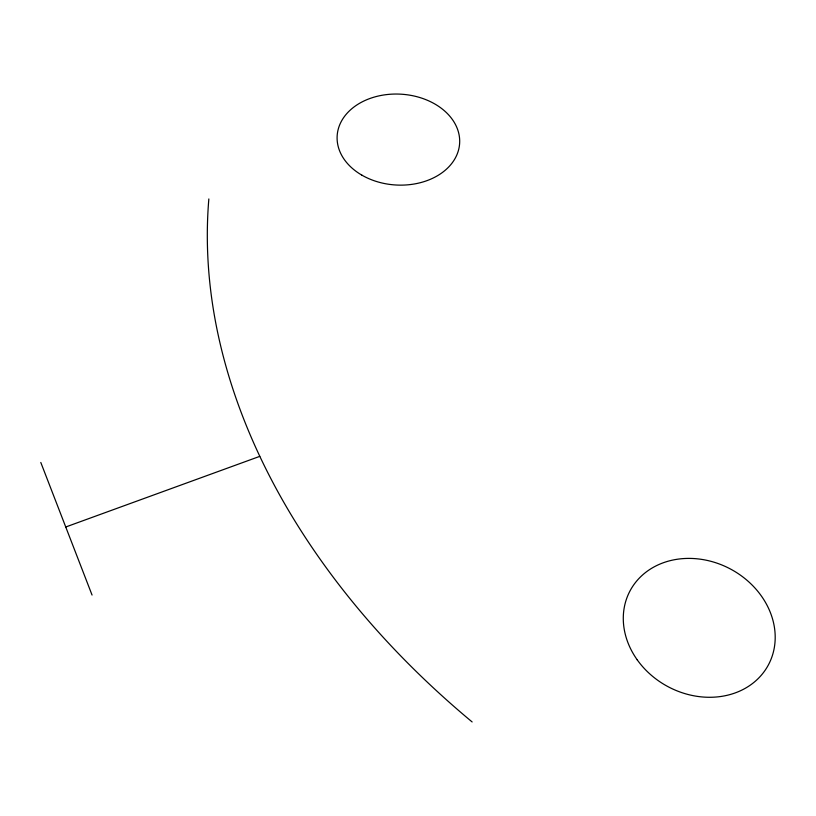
<?xml version="1.0" encoding="UTF-8"?>
<svg xmlns="http://www.w3.org/2000/svg" width="816" height="816" viewBox="0 0 816 816"><rect width="100%" height="100%" fill="white"/><g stroke="black" fill="none" stroke-linecap="round" stroke-linejoin="round"><path stroke-width="1.22" d="M65.749 526.993L259.753 456.368M40.8 462.468L92.055 595.048M472.127 721.946A783.411 559.154 21.4 0 1 208.845 198.951M361.927 175.175A61.353 45.482 3.5 0 0 459.306 146.38A61.353 45.482 3.5 0 0 373.942 97.175A61.353 45.482 3.5 0 0 361.927 175.175M637.194 659.797A78.458 66.596 28.3 0 0 768.213 665.244A78.458 66.596 28.3 0 0 692.315 558.47A78.458 66.596 28.3 0 0 637.194 659.797"/></g></svg>
